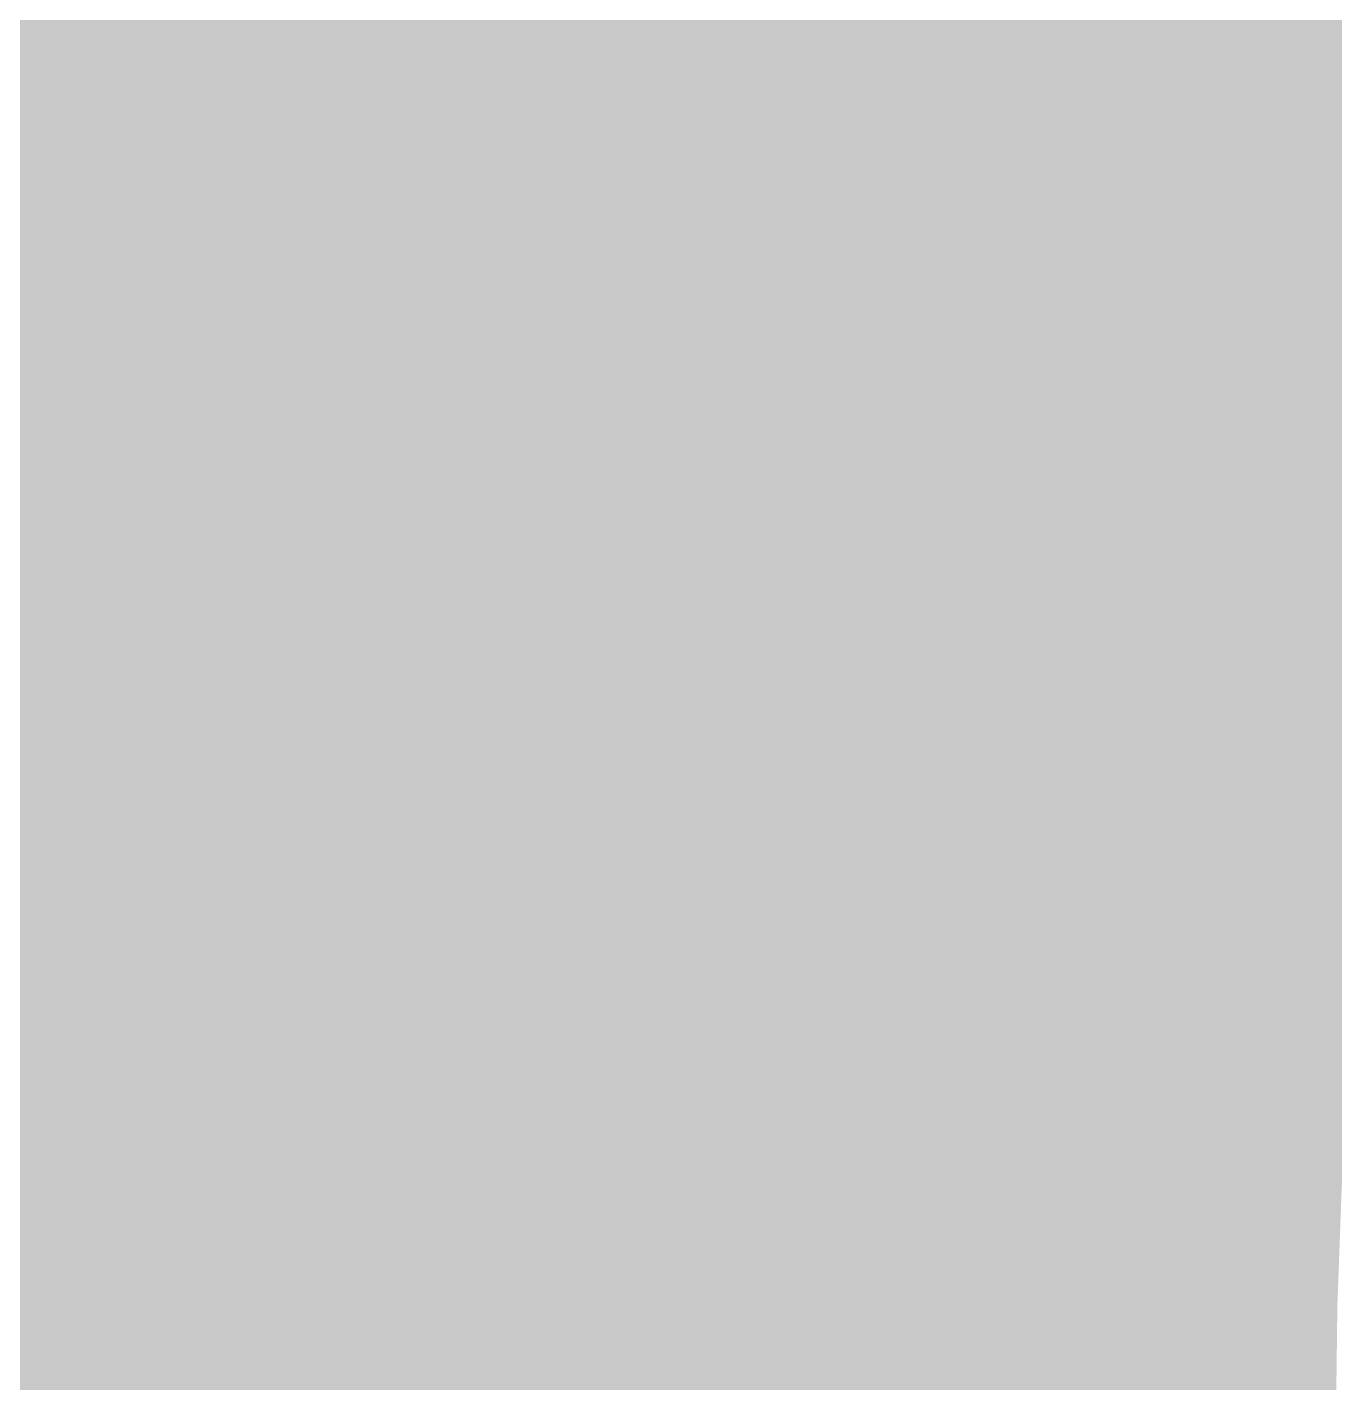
# Model space of a CAD drawing. Header units: inches. Extents: x -266 to 784, y -170 to 213.
# Drawn here: x -56.01 to -44.01, y 0.37 to 12.81 of the extents above; entities that cross this region are included whole.
import ezdxf

# ---------------------------------------------------------------- set-up
doc = ezdxf.new("R2010")
doc.units = ezdxf.units.IN
doc.header["$MEASUREMENT"] = 0

msp = doc.modelspace()

# ---------------------------------------------------------------- linework, layer by layer
at = {"color": 128, "true_color": 0x004d38}
msp.add_solid([(-46.261251, 12.802212), (-47.225027, 13.068925), (-45.933136, 13.933665), (-46.890076, 14.223949)], dxfattribs=at)
at = {"color": 126, "true_color": 0x00735a}
msp.add_solid([(-55.615021, 12.488771), (-56.590724, 12.707872), (-55.291781, 13.84987), (-56.261813, 14.09285)], dxfattribs=at)
at = {"color": 138, "true_color": 0x005e47}
msp.add_solid([(-50.441625, 12.634969), (-51.411656, 12.87795), (-50.116355, 13.869063), (-51.080131, 14.135776)], dxfattribs=at)
at = {"color": 126, "true_color": 0x006f56}
msp.add_solid([(-54.639319, 12.269669), (-55.615021, 12.488771), (-54.32175, 13.60689), (-55.291781, 13.84987)], dxfattribs=at)
at = {"color": 138, "true_color": 0x005a44}
msp.add_solid([(-49.471594, 12.391989), (-50.441625, 12.634969), (-49.152579, 13.602351), (-50.116355, 13.869063)], dxfattribs=at)
at = {"color": 128, "true_color": 0x004935}
msp.add_solid([(-45.297475, 12.5355), (-46.261251, 12.802212), (-44.976196, 13.64338), (-45.933136, 13.933665)], dxfattribs=at)
at = {"color": 126, "true_color": 0x006b53}
msp.add_solid([(-53.663617, 12.050568), (-54.639319, 12.269669), (-53.351719, 13.36391), (-54.32175, 13.60689)], dxfattribs=at)
at = {"color": 128, "true_color": 0x005540}
msp.add_solid([(-48.501563, 12.149009), (-49.471594, 12.391989), (-48.188803, 13.335638), (-49.152579, 13.602351)], dxfattribs=at)
at = {"color": 128, "true_color": 0x004432}
msp.add_solid([(-44.333699, 12.268787), (-45.297475, 12.5355), (-44.019255, 13.353095), (-44.976196, 13.64338)], dxfattribs=at)
at = {"color": 138, "true_color": 0x006650}
msp.add_solid([(-52.687915, 11.831467), (-53.663617, 12.050568), (-52.381688, 13.12093), (-53.351719, 13.36391)], dxfattribs=at)
at = {"color": 128, "true_color": 0x00513d}
msp.add_solid([(-47.531531, 11.906029), (-48.501563, 12.149009), (-47.225027, 13.068925), (-48.188803, 13.335638)], dxfattribs=at)
at = {"color": 118, "true_color": 0x00402f}
msp.add_solid([(-43.369923, 12.002074), (-44.333699, 12.268787), (-43.062315, 13.06281), (-44.019255, 13.353095)], dxfattribs=at)
at = {"color": 138, "true_color": 0x00624c}
msp.add_solid([(-51.712213, 11.612366), (-52.687915, 11.831467), (-51.411656, 12.87795), (-52.381688, 13.12093)], dxfattribs=at)
at = {"color": 128, "true_color": 0x004d3a}
msp.add_solid([(-46.5615, 11.663049), (-47.531531, 11.906029), (-46.261251, 12.802212), (-47.225027, 13.068925)], dxfattribs=at)
at = {"color": 138, "true_color": 0x005e49}
msp.add_solid([(-50.736511, 11.393264), (-51.712213, 11.612366), (-50.441625, 12.634969), (-51.411656, 12.87795)], dxfattribs=at)
at = {"color": 126, "true_color": 0x00735c}
msp.add_solid([(-55.904761, 11.120148), (-56.885546, 11.315239), (-55.615021, 12.488771), (-56.590724, 12.707872)], dxfattribs=at)
at = {"color": 128, "true_color": 0x004937}
msp.add_solid([(-45.591469, 11.420068), (-46.5615, 11.663049), (-45.297475, 12.5355), (-46.261251, 12.802212)], dxfattribs=at)
at = {"color": 138, "true_color": 0x005a46}
msp.add_solid([(-49.760809, 11.174163), (-50.736511, 11.393264), (-49.471594, 12.391989), (-50.441625, 12.634969)], dxfattribs=at)
at = {"color": 126, "true_color": 0x006f59}
msp.add_solid([(-54.923976, 10.925058), (-55.904761, 11.120148), (-54.639319, 12.269669), (-55.615021, 12.488771)], dxfattribs=at)
at = {"color": 128, "true_color": 0x004433}
msp.add_solid([(-44.621438, 11.177088), (-45.591469, 11.420068), (-44.333699, 12.268787), (-45.297475, 12.5355)], dxfattribs=at)
at = {"color": 128, "true_color": 0x005542}
msp.add_solid([(-48.785107, 10.955062), (-49.760809, 11.174163), (-48.501563, 12.149009), (-49.471594, 12.391989)], dxfattribs=at)
at = {"color": 126, "true_color": 0x006b55}
msp.add_solid([(-53.94319, 10.729968), (-54.923976, 10.925058), (-53.663617, 12.050568), (-54.639319, 12.269669)], dxfattribs=at)
at = {"color": 128, "true_color": 0x004030}
msp.add_solid([(-43.651406, 10.934108), (-44.621438, 11.177088), (-43.369923, 12.002074), (-44.333699, 12.268787)], dxfattribs=at)
at = {"color": 128, "true_color": 0x00513f}
msp.add_solid([(-47.809404, 10.735961), (-48.785107, 10.955062), (-47.531531, 11.906029), (-48.501563, 12.149009)], dxfattribs=at)
at = {"color": 138, "true_color": 0x006652}
msp.add_solid([(-52.962405, 10.534877), (-53.94319, 10.729968), (-52.687915, 11.831467), (-53.663617, 12.050568)], dxfattribs=at)
at = {"color": 138, "true_color": 0x00624f}
msp.add_solid([(-51.98162, 10.339787), (-52.962405, 10.534877), (-51.712213, 11.612366), (-52.687915, 11.831467)], dxfattribs=at)
at = {"color": 128, "true_color": 0x004d3c}
msp.add_solid([(-46.833702, 10.51686), (-47.809404, 10.735961), (-46.5615, 11.663049), (-47.531531, 11.906029)], dxfattribs=at)
at = {"color": 138, "true_color": 0x005e4b}
msp.add_solid([(-51.000835, 10.144697), (-51.98162, 10.339787), (-50.736511, 11.393264), (-51.712213, 11.612366)], dxfattribs=at)
at = {"color": 128, "true_color": 0x004938}
msp.add_solid([(-45.858, 10.297758), (-46.833702, 10.51686), (-45.591469, 11.420068), (-46.5615, 11.663049)], dxfattribs=at)
at = {"color": 138, "true_color": 0x005a48}
msp.add_solid([(-50.020049, 9.949606), (-51.000835, 10.144697), (-49.760809, 11.174163), (-50.736511, 11.393264)], dxfattribs=at)
at = {"color": 128, "true_color": 0x004435}
msp.add_solid([(-44.882298, 10.078657), (-45.858, 10.297758), (-44.621438, 11.177088), (-45.591469, 11.420068)], dxfattribs=at)
at = {"color": 126, "true_color": 0x00735f}
msp.add_solid([(-56.160826, 9.744828), (-57.146103, 9.91579), (-55.904761, 11.120148), (-56.885546, 11.315239)], dxfattribs=at)
at = {"color": 126, "true_color": 0x006f5b}
msp.add_solid([(-55.175548, 9.573866), (-56.160826, 9.744828), (-54.923976, 10.925058), (-55.904761, 11.120148)], dxfattribs=at)
at = {"color": 138, "true_color": 0x005544}
msp.add_solid([(-49.039264, 9.754516), (-50.020049, 9.949606), (-48.785107, 10.955062), (-49.760809, 11.174163)], dxfattribs=at)
at = {"color": 128, "true_color": 0x004032}
msp.add_solid([(-43.906596, 9.859556), (-44.882298, 10.078657), (-43.651406, 10.934108), (-44.621438, 11.177088)], dxfattribs=at)
at = {"color": 128, "true_color": 0x005141}
msp.add_solid([(-48.058479, 9.559426), (-49.039264, 9.754516), (-47.809404, 10.735961), (-48.785107, 10.955062)], dxfattribs=at)
at = {"color": 126, "true_color": 0x006b58}
msp.add_solid([(-54.19027, 9.402904), (-55.175548, 9.573866), (-53.94319, 10.729968), (-54.923976, 10.925058)], dxfattribs=at)
at = {"color": 138, "true_color": 0x006654}
msp.add_solid([(-53.204993, 9.231942), (-54.19027, 9.402904), (-52.962405, 10.534877), (-53.94319, 10.729968)], dxfattribs=at)
at = {"color": 128, "true_color": 0x004d3d}
msp.add_solid([(-47.077693, 9.364335), (-48.058479, 9.559426), (-46.833702, 10.51686), (-47.809404, 10.735961)], dxfattribs=at)
at = {"color": 138, "true_color": 0x006251}
msp.add_solid([(-52.219715, 9.06098), (-53.204993, 9.231942), (-51.98162, 10.339787), (-52.962405, 10.534877)], dxfattribs=at)
at = {"color": 128, "true_color": 0x00493a}
msp.add_solid([(-46.096908, 9.169245), (-47.077693, 9.364335), (-45.858, 10.297758), (-46.833702, 10.51686)], dxfattribs=at)
at = {"color": 138, "true_color": 0x005e4d}
msp.add_solid([(-51.234437, 8.890018), (-52.219715, 9.06098), (-51.000835, 10.144697), (-51.98162, 10.339787)], dxfattribs=at)
at = {"color": 128, "true_color": 0x004437}
msp.add_solid([(-45.116123, 8.974155), (-46.096908, 9.169245), (-44.882298, 10.078657), (-45.858, 10.297758)], dxfattribs=at)
at = {"color": 138, "true_color": 0x005a4a}
msp.add_solid([(-50.24916, 8.719056), (-51.234437, 8.890018), (-50.020049, 9.949606), (-51.000835, 10.144697)], dxfattribs=at)
at = {"color": 128, "true_color": 0x004033}
msp.add_solid([(-44.135338, 8.779064), (-45.116123, 8.974155), (-43.906596, 9.859556), (-44.882298, 10.078657)], dxfattribs=at)
at = {"color": 138, "true_color": 0x005546}
msp.add_solid([(-49.263882, 8.548094), (-50.24916, 8.719056), (-49.039264, 9.754516), (-50.020049, 9.949606)], dxfattribs=at)
at = {"color": 128, "true_color": 0x003c30}
msp.add_solid([(-43.154552, 8.583974), (-44.135338, 8.779064), (-42.930894, 9.640455), (-43.906596, 9.859556)], dxfattribs=at)
at = {"color": 126, "true_color": 0x006f5e}
msp.add_solid([(-55.393885, 8.216907), (-56.383061, 8.363637), (-55.175548, 9.573866), (-56.160826, 9.744828)], dxfattribs=at)
at = {"color": 138, "true_color": 0x005143}
msp.add_solid([(-48.278604, 8.377133), (-49.263882, 8.548094), (-48.058479, 9.559426), (-49.039264, 9.754516)], dxfattribs=at)
at = {"color": 126, "true_color": 0x006b5a}
msp.add_solid([(-54.404708, 8.070176), (-55.393885, 8.216907), (-54.19027, 9.402904), (-55.175548, 9.573866)], dxfattribs=at)
at = {"color": 128, "true_color": 0x004d3f}
msp.add_solid([(-47.293327, 8.206171), (-48.278604, 8.377133), (-47.077693, 9.364335), (-48.058479, 9.559426)], dxfattribs=at)
at = {"color": 126, "true_color": 0x006657}
msp.add_solid([(-53.415532, 7.923446), (-54.404708, 8.070176), (-53.204993, 9.231942), (-54.19027, 9.402904)], dxfattribs=at)
at = {"color": 128, "true_color": 0x00493c}
msp.add_solid([(-46.308049, 8.035209), (-47.293327, 8.206171), (-46.096908, 9.169245), (-47.077693, 9.364335)], dxfattribs=at)
at = {"color": 138, "true_color": 0x006253}
msp.add_solid([(-52.426355, 7.776715), (-53.415532, 7.923446), (-52.219715, 9.06098), (-53.204993, 9.231942)], dxfattribs=at)
at = {"color": 128, "true_color": 0x004438}
msp.add_solid([(-45.322772, 7.864247), (-46.308049, 8.035209), (-45.116123, 8.974155), (-46.096908, 9.169245)], dxfattribs=at)
at = {"color": 138, "true_color": 0x005e50}
msp.add_solid([(-51.437179, 7.629985), (-52.426355, 7.776715), (-51.234437, 8.890018), (-52.219715, 9.06098)], dxfattribs=at)
at = {"color": 128, "true_color": 0x004035}
msp.add_solid([(-44.337494, 7.693285), (-45.322772, 7.864247), (-44.135338, 8.779064), (-45.116123, 8.974155)], dxfattribs=at)
at = {"color": 138, "true_color": 0x005a4c}
msp.add_solid([(-50.448002, 7.483254), (-51.437179, 7.629985), (-50.24916, 8.719056), (-51.234437, 8.890018)], dxfattribs=at)
at = {"color": 138, "true_color": 0x005548}
msp.add_solid([(-49.458825, 7.336524), (-50.448002, 7.483254), (-49.263882, 8.548094), (-50.24916, 8.719056)], dxfattribs=at)
at = {"color": 128, "true_color": 0x003c31}
msp.add_solid([(-43.352216, 7.522323), (-44.337494, 7.693285), (-43.154552, 8.583974), (-44.135338, 8.779064)], dxfattribs=at)
at = {"color": 138, "true_color": 0x005145}
msp.add_solid([(-48.469649, 7.189793), (-49.458825, 7.336524), (-48.278604, 8.377133), (-49.263882, 8.548094)], dxfattribs=at)
at = {"color": 126, "true_color": 0x006f61}
msp.add_solid([(-55.578854, 6.854998), (-56.571333, 6.977408), (-55.393885, 8.216907), (-56.383061, 8.363637)], dxfattribs=at)
at = {"color": 128, "true_color": 0x004d41}
msp.add_solid([(-47.480472, 7.043063), (-48.469649, 7.189793), (-47.293327, 8.206171), (-48.278604, 8.377133)], dxfattribs=at)
at = {"color": 126, "true_color": 0x006b5d}
msp.add_solid([(-54.586374, 6.732587), (-55.578854, 6.854998), (-54.404708, 8.070176), (-55.393885, 8.216907)], dxfattribs=at)
at = {"color": 128, "true_color": 0x00493d}
msp.add_solid([(-46.491296, 6.896332), (-47.480472, 7.043063), (-46.308049, 8.035209), (-47.293327, 8.206171)], dxfattribs=at)
at = {"color": 126, "true_color": 0x006659}
msp.add_solid([(-53.593895, 6.610176), (-54.586374, 6.732587), (-53.415532, 7.923446), (-54.404708, 8.070176)], dxfattribs=at)
at = {"color": 128, "true_color": 0x00443a}
msp.add_solid([(-45.502119, 6.749602), (-46.491296, 6.896332), (-45.322772, 7.864247), (-46.308049, 8.035209)], dxfattribs=at)
at = {"color": 138, "true_color": 0x006255}
msp.add_solid([(-52.601415, 6.487766), (-53.593895, 6.610176), (-52.426355, 7.776715), (-53.415532, 7.923446)], dxfattribs=at)
at = {"color": 128, "true_color": 0x004036}
msp.add_solid([(-44.512943, 6.602871), (-45.502119, 6.749602), (-44.337494, 7.693285), (-45.322772, 7.864247)], dxfattribs=at)
at = {"color": 138, "true_color": 0x005e52}
msp.add_solid([(-51.608936, 6.365355), (-52.601415, 6.487766), (-51.437179, 7.629985), (-52.426355, 7.776715)], dxfattribs=at)
at = {"color": 138, "true_color": 0x005a4e}
msp.add_solid([(-50.616456, 6.242944), (-51.608936, 6.365355), (-50.448002, 7.483254), (-51.437179, 7.629985)], dxfattribs=at)
at = {"color": 128, "true_color": 0x003c33}
msp.add_solid([(-43.523766, 6.456141), (-44.512943, 6.602871), (-43.352216, 7.522323), (-44.337494, 7.693285)], dxfattribs=at)
at = {"color": 138, "true_color": 0x00554a}
msp.add_solid([(-49.623977, 6.120534), (-50.616456, 6.242944), (-49.458825, 7.336524), (-50.448002, 7.483254)], dxfattribs=at)
at = {"color": 138, "true_color": 0x005147}
msp.add_solid([(-48.631497, 5.998123), (-49.623977, 6.120534), (-48.469649, 7.189793), (-49.458825, 7.336524)], dxfattribs=at)
at = {"color": 138, "true_color": 0x004d43}
msp.add_solid([(-47.639018, 5.875712), (-48.631497, 5.998123), (-47.480472, 7.043063), (-48.469649, 7.189793)], dxfattribs=at)
at = {"color": 126, "true_color": 0x006f63}
msp.add_solid([(-55.730345, 5.48896), (-56.725529, 5.586977), (-55.578854, 6.854998), (-56.571333, 6.977408)], dxfattribs=at)
at = {"color": 128, "true_color": 0x00493f}
msp.add_solid([(-46.646538, 5.753302), (-47.639018, 5.875712), (-46.491296, 6.896332), (-47.480472, 7.043063)], dxfattribs=at)
at = {"color": 126, "true_color": 0x006b5f}
msp.add_solid([(-54.73516, 5.390943), (-55.730345, 5.48896), (-54.586374, 6.732587), (-55.578854, 6.854998)], dxfattribs=at)
at = {"color": 128, "true_color": 0x00443b}
msp.add_solid([(-45.654059, 5.630891), (-46.646538, 5.753302), (-45.502119, 6.749602), (-46.491296, 6.896332)], dxfattribs=at)
at = {"color": 126, "true_color": 0x00665c}
msp.add_solid([(-53.739975, 5.292926), (-54.73516, 5.390943), (-53.593895, 6.610176), (-54.586374, 6.732587)], dxfattribs=at)
at = {"color": 128, "true_color": 0x004038}
msp.add_solid([(-44.661579, 5.50848), (-45.654059, 5.630891), (-44.512943, 6.602871), (-45.502119, 6.749602)], dxfattribs=at)
at = {"color": 138, "true_color": 0x006258}
msp.add_solid([(-52.744791, 5.194908), (-53.739975, 5.292926), (-52.601415, 6.487766), (-53.593895, 6.610176)], dxfattribs=at)
at = {"color": 128, "true_color": 0x003c34}
msp.add_solid([(-43.6691, 5.38607), (-44.661579, 5.50848), (-43.523766, 6.456141), (-44.512943, 6.602871)], dxfattribs=at)
at = {"color": 138, "true_color": 0x005e54}
msp.add_solid([(-51.749606, 5.096891), (-52.744791, 5.194908), (-51.608936, 6.365355), (-52.601415, 6.487766)], dxfattribs=at)
at = {"color": 138, "true_color": 0x005a50}
msp.add_solid([(-50.754421, 4.998874), (-51.749606, 5.096891), (-50.616456, 6.242944), (-51.608936, 6.365355)], dxfattribs=at)
at = {"color": 138, "true_color": 0x00554c}
msp.add_solid([(-49.759236, 4.900857), (-50.754421, 4.998874), (-49.623977, 6.120534), (-50.616456, 6.242944)], dxfattribs=at)
at = {"color": 138, "true_color": 0x005149}
msp.add_solid([(-48.764052, 4.80284), (-49.759236, 4.900857), (-48.631497, 5.998123), (-49.623977, 6.120534)], dxfattribs=at)
at = {"color": 138, "true_color": 0x004d45}
msp.add_solid([(-47.768867, 4.704823), (-48.764052, 4.80284), (-47.639018, 5.875712), (-48.631497, 5.998123)], dxfattribs=at)
at = {"color": 128, "true_color": 0x004941}
msp.add_solid([(-46.773682, 4.606806), (-47.768867, 4.704823), (-46.646538, 5.753302), (-47.639018, 5.875712)], dxfattribs=at)
at = {"color": 128, "true_color": 0x00443d}
msp.add_solid([(-45.778497, 4.508788), (-46.773682, 4.606806), (-45.654059, 5.630891), (-46.646538, 5.753302)], dxfattribs=at)
at = {"color": 128, "true_color": 0x004039}
msp.add_solid([(-44.783313, 4.410771), (-45.778497, 4.508788), (-44.661579, 5.50848), (-45.654059, 5.630891)], dxfattribs=at)
at = {"color": 126, "true_color": 0x006f66}
msp.add_solid([(-55.848266, 4.119616), (-56.845556, 4.19318), (-55.730345, 5.48896), (-56.725529, 5.586977)], dxfattribs=at)
at = {"color": 126, "true_color": 0x006b62}
msp.add_solid([(-54.850975, 4.046051), (-55.848266, 4.119616), (-54.73516, 5.390943), (-55.730345, 5.48896)], dxfattribs=at)
at = {"color": 128, "true_color": 0x003c35}
msp.add_solid([(-43.788128, 4.312754), (-44.783313, 4.410771), (-43.6691, 5.38607), (-44.661579, 5.50848)], dxfattribs=at)
at = {"color": 126, "true_color": 0x00665e}
msp.add_solid([(-53.853685, 3.972486), (-54.850975, 4.046051), (-53.739975, 5.292926), (-54.73516, 5.390943)], dxfattribs=at)
at = {"color": 138, "true_color": 0x00625a}
msp.add_solid([(-52.856394, 3.898922), (-53.853685, 3.972486), (-52.744791, 5.194908), (-53.739975, 5.292926)], dxfattribs=at)
at = {"color": 138, "true_color": 0x005e56}
msp.add_solid([(-51.859104, 3.825357), (-52.856394, 3.898922), (-51.749606, 5.096891), (-52.744791, 5.194908)], dxfattribs=at)
at = {"color": 138, "true_color": 0x005a52}
msp.add_solid([(-50.861813, 3.751793), (-51.859104, 3.825357), (-50.754421, 4.998874), (-51.749606, 5.096891)], dxfattribs=at)
at = {"color": 138, "true_color": 0x00554e}
msp.add_solid([(-49.864523, 3.678228), (-50.861813, 3.751793), (-49.759236, 4.900857), (-50.754421, 4.998874)], dxfattribs=at)
at = {"color": 138, "true_color": 0x00514a}
msp.add_solid([(-48.867232, 3.604664), (-49.864523, 3.678228), (-48.764052, 4.80284), (-49.759236, 4.900857)], dxfattribs=at)
at = {"color": 138, "true_color": 0x004d46}
msp.add_solid([(-47.869942, 3.531099), (-48.867232, 3.604664), (-47.768867, 4.704823), (-48.764052, 4.80284)], dxfattribs=at)
at = {"color": 138, "true_color": 0x004943}
msp.add_solid([(-46.872651, 3.457534), (-47.869942, 3.531099), (-46.773682, 4.606806), (-47.768867, 4.704823)], dxfattribs=at)
at = {"color": 128, "true_color": 0x00443f}
msp.add_solid([(-45.875361, 3.38397), (-46.872651, 3.457534), (-45.778497, 4.508788), (-46.773682, 4.606806)], dxfattribs=at)
at = {"color": 128, "true_color": 0x00403b}
msp.add_solid([(-44.878071, 3.310405), (-45.875361, 3.38397), (-44.783313, 4.410771), (-45.778497, 4.508788)], dxfattribs=at)
at = {"color": 128, "true_color": 0x003c37}
msp.add_solid([(-43.88078, 3.236841), (-44.878071, 3.310405), (-43.788128, 4.312754), (-44.783313, 4.410771)], dxfattribs=at)
at = {"color": 126, "true_color": 0x006f68}
msp.add_solid([(-55.932546, 2.74779), (-56.931341, 2.796857), (-55.848266, 4.119616), (-56.845556, 4.19318)], dxfattribs=at)
at = {"color": 126, "true_color": 0x006b64}
msp.add_solid([(-54.93375, 2.698722), (-55.932546, 2.74779), (-54.850975, 4.046051), (-55.848266, 4.119616)], dxfattribs=at)
at = {"color": 126, "true_color": 0x006660}
msp.add_solid([(-53.934955, 2.649654), (-54.93375, 2.698722), (-53.853685, 3.972486), (-54.850975, 4.046051)], dxfattribs=at)
at = {"color": 138, "true_color": 0x00625c}
msp.add_solid([(-52.936159, 2.600587), (-53.934955, 2.649654), (-52.856394, 3.898922), (-53.853685, 3.972486)], dxfattribs=at)
at = {"color": 138, "true_color": 0x005e58}
msp.add_solid([(-51.937364, 2.551519), (-52.936159, 2.600587), (-51.859104, 3.825357), (-52.856394, 3.898922)], dxfattribs=at)
at = {"color": 138, "true_color": 0x005a54}
msp.add_solid([(-50.938568, 2.502451), (-51.937364, 2.551519), (-50.861813, 3.751793), (-51.859104, 3.825357)], dxfattribs=at)
at = {"color": 138, "true_color": 0x005550}
msp.add_solid([(-49.939773, 2.453384), (-50.938568, 2.502451), (-49.864523, 3.678228), (-50.861813, 3.751793)], dxfattribs=at)
at = {"color": 138, "true_color": 0x00514c}
msp.add_solid([(-48.940977, 2.404316), (-49.939773, 2.453384), (-48.867232, 3.604664), (-49.864523, 3.678228)], dxfattribs=at)
at = {"color": 138, "true_color": 0x004d48}
msp.add_solid([(-47.942182, 2.355248), (-48.940977, 2.404316), (-47.869942, 3.531099), (-48.867232, 3.604664)], dxfattribs=at)
at = {"color": 138, "true_color": 0x004944}
msp.add_solid([(-46.943386, 2.306181), (-47.942182, 2.355248), (-46.872651, 3.457534), (-47.869942, 3.531099)], dxfattribs=at)
at = {"color": 128, "true_color": 0x004440}
msp.add_solid([(-45.944591, 2.257113), (-46.943386, 2.306181), (-45.875361, 3.38397), (-46.872651, 3.457534)], dxfattribs=at)
at = {"color": 128, "true_color": 0x00403c}
msp.add_solid([(-44.945796, 2.208045), (-45.944591, 2.257113), (-44.878071, 3.310405), (-45.875361, 3.38397)], dxfattribs=at)
at = {"color": 128, "true_color": 0x003c38}
msp.add_solid([(-43.947, 2.158978), (-44.945796, 2.208045), (-43.88078, 3.236841), (-44.878071, 3.310405)], dxfattribs=at)
at = {"color": 126, "true_color": 0x006f6b}
msp.add_solid([(-55.983134, 1.374309), (-56.982833, 1.39885), (-55.932546, 2.74779), (-56.931341, 2.796857)], dxfattribs=at)
at = {"color": 126, "true_color": 0x006b67}
msp.add_solid([(-54.983435, 1.349768), (-55.983134, 1.374309), (-54.93375, 2.698722), (-55.932546, 2.74779)], dxfattribs=at)
at = {"color": 126, "true_color": 0x006663}
msp.add_solid([(-53.983736, 1.325226), (-54.983435, 1.349768), (-53.934955, 2.649654), (-54.93375, 2.698722)], dxfattribs=at)
at = {"color": 126, "true_color": 0x00625f}
msp.add_solid([(-52.984037, 1.300685), (-53.983736, 1.325226), (-52.936159, 2.600587), (-53.934955, 2.649654)], dxfattribs=at)
at = {"color": 138, "true_color": 0x005e5b}
msp.add_solid([(-51.984339, 1.276144), (-52.984037, 1.300685), (-51.937364, 2.551519), (-52.936159, 2.600587)], dxfattribs=at)
at = {"color": 138, "true_color": 0x005a56}
msp.add_solid([(-50.98464, 1.251603), (-51.984339, 1.276144), (-50.938568, 2.502451), (-51.937364, 2.551519)], dxfattribs=at)
at = {"color": 138, "true_color": 0x005552}
msp.add_solid([(-49.984941, 1.227061), (-50.98464, 1.251603), (-49.939773, 2.453384), (-50.938568, 2.502451)], dxfattribs=at)
at = {"color": 138, "true_color": 0x00514e}
msp.add_solid([(-48.985242, 1.20252), (-49.984941, 1.227061), (-48.940977, 2.404316), (-49.939773, 2.453384)], dxfattribs=at)
at = {"color": 138, "true_color": 0x004d4a}
msp.add_solid([(-47.985543, 1.177979), (-48.985242, 1.20252), (-47.942182, 2.355248), (-48.940977, 2.404316)], dxfattribs=at)
at = {"color": 138, "true_color": 0x004946}
msp.add_solid([(-46.985844, 1.153438), (-47.985543, 1.177979), (-46.943386, 2.306181), (-47.942182, 2.355248)], dxfattribs=at)
at = {"color": 128, "true_color": 0x004442}
msp.add_solid([(-45.986146, 1.128897), (-46.985844, 1.153438), (-45.944591, 2.257113), (-46.943386, 2.306181)], dxfattribs=at)
at = {"color": 128, "true_color": 0x00403e}
msp.add_solid([(-44.986447, 1.104355), (-45.986146, 1.128897), (-44.945796, 2.208045), (-45.944591, 2.257113)], dxfattribs=at)
at = {"color": 128, "true_color": 0x003c3a}
msp.add_solid([(-43.986748, 1.079814), (-44.986447, 1.104355), (-43.947, 2.158978), (-44.945796, 2.208045)], dxfattribs=at)
at = {"color": 126, "true_color": 0x006f6e}
msp.add_solid([(-56, 0), (-57, 0), (-55.983134, 1.374309), (-56.982833, 1.39885)], dxfattribs=at)
at = {"color": 126, "true_color": 0x006b69}
msp.add_solid([(-55, 0), (-56, 0), (-54.983435, 1.349768), (-55.983134, 1.374309)], dxfattribs=at)
at = {"color": 126, "true_color": 0x006665}
msp.add_solid([(-54, 0), (-55, 0), (-53.983736, 1.325226), (-54.983435, 1.349768)], dxfattribs=at)
at = {"color": 126, "true_color": 0x006261}
msp.add_solid([(-53, 0), (-54, 0), (-52.984037, 1.300685), (-53.983736, 1.325226)], dxfattribs=at)
at = {"color": 138, "true_color": 0x005e5d}
msp.add_solid([(-52, 0), (-53, 0), (-51.984339, 1.276144), (-52.984037, 1.300685)], dxfattribs=at)
at = {"color": 138, "true_color": 0x005a59}
msp.add_solid([(-51, 0), (-52, 0), (-50.98464, 1.251603), (-51.984339, 1.276144)], dxfattribs=at)
at = {"color": 138, "true_color": 0x005554}
msp.add_solid([(-50, 0), (-51, 0), (-49.984941, 1.227061), (-50.98464, 1.251603)], dxfattribs=at)
at = {"color": 138, "true_color": 0x005150}
msp.add_solid([(-49, 0), (-50, 0), (-48.985242, 1.20252), (-49.984941, 1.227061)], dxfattribs=at)
at = {"color": 138, "true_color": 0x004d4c}
msp.add_solid([(-48, 0), (-49, 0), (-47.985543, 1.177979), (-48.985242, 1.20252)], dxfattribs=at)
at = {"color": 138, "true_color": 0x004948}
msp.add_solid([(-47, 0), (-48, 0), (-46.985844, 1.153438), (-47.985543, 1.177979)], dxfattribs=at)
at = {"color": 138, "true_color": 0x004443}
msp.add_solid([(-46, 0), (-47, 0), (-45.986146, 1.128897), (-46.985844, 1.153438)], dxfattribs=at)
at = {"color": 128, "true_color": 0x00403f}
msp.add_solid([(-45, 0), (-46, 0), (-44.986447, 1.104355), (-45.986146, 1.128897)], dxfattribs=at)
at = {"color": 128, "true_color": 0x003c3b}
msp.add_solid([(-44, 0), (-45, 0), (-43.986748, 1.079814), (-44.986447, 1.104355)], dxfattribs=at)

doc.saveas('drawing.dxf')
